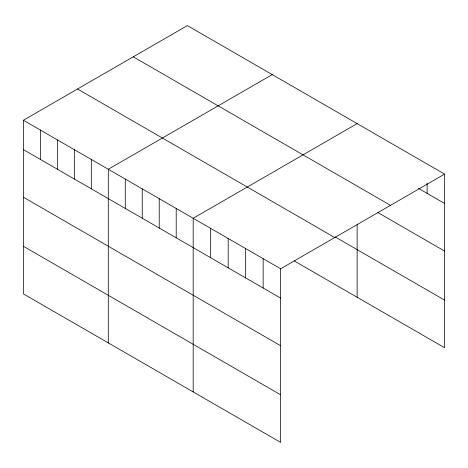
<?xml version="1.0" encoding="UTF-8"?>
<svg xmlns="http://www.w3.org/2000/svg" width="468" height="468" viewBox="0 0 468 468"><rect width="100%" height="100%" fill="white"/><g stroke="black" fill="none" stroke-linecap="round" stroke-linejoin="round"><path stroke-width="0.7" d="M23.4 120.253L280.642 268.772L280.642 442.406L23.4 293.886L23.4 120.253L187.358 25.594L444.6 174.114L444.6 347.747L294.255 260.945M272.247 74.605L108.289 169.264L108.289 342.898M357.137 123.616L193.179 218.275L193.179 391.909M280.642 268.772L444.6 174.114M418.363 188.323L444.6 203.469M133.251 56.833L390.493 205.347M377.752 212.49L444.6 251.082M335.129 236.931L444.6 300.134M77.507 89.014L334.749 237.533M23.4 149.608L280.642 298.128M23.4 197.221L280.642 345.741M23.4 246.279L280.642 394.793M427.108 183.345L427.108 193.372M357.137 224.757L357.137 297.25M263.151 258.669L263.151 288.031M245.659 248.572L245.659 277.933M228.168 238.475L228.168 267.831M210.676 228.372L210.676 257.733M176.202 208.471L176.202 237.832M159.225 198.672L159.225 228.027M142.249 188.867L142.249 218.228M125.266 179.063L125.266 208.424M91.313 159.459L91.313 188.82M74.336 149.661L74.336 179.016M57.353 139.856L57.353 169.217M40.377 130.051L40.377 159.412"/></g></svg>
